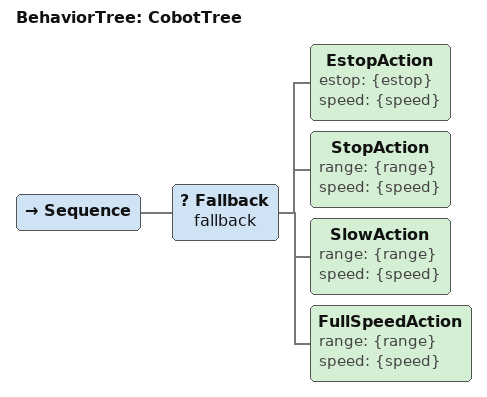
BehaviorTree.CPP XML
<root BTCPP_format="4" >
    <BehaviorTree ID="CobotTree">
        <Sequence>
            <Fallback name="fallback">
                <EstopAction estop="{estop}" speed="{speed}"/>
                <StopAction  range="{range}" speed="{speed}"/>
                <SlowAction  range="{range}" speed="{speed}"/>
                <FullSpeedAction range="{range}" speed="{speed}" />
            </Fallback>
        </Sequence>
    </BehaviorTree>
 </root>
